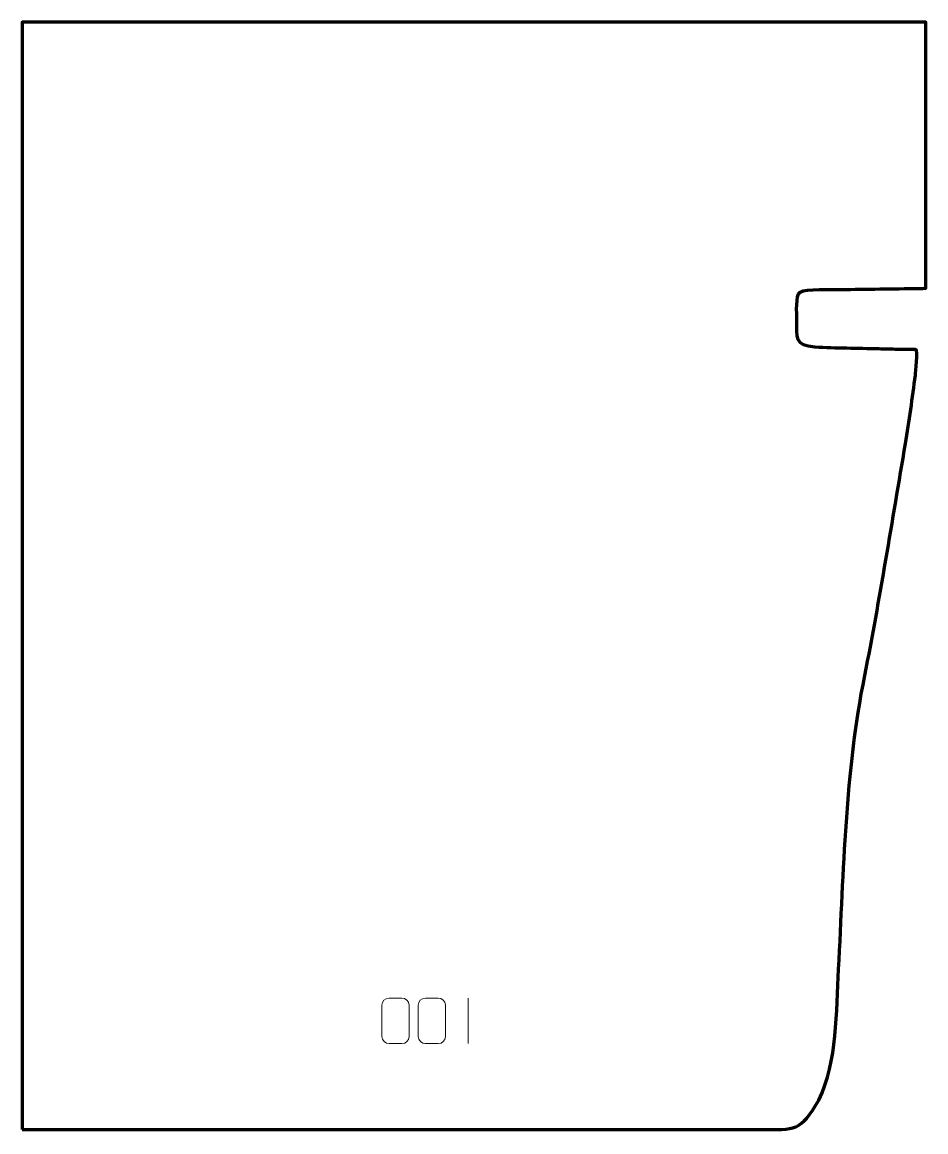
# Model space of a CAD drawing. Header units: millimetres. Extents: x 1552 to 2050, y 189 to 801.
import ezdxf

# ---------------------------------------------------------------- set-up
doc = ezdxf.new("R2010")
doc.units = ezdxf.units.MM
doc.header["$MEASUREMENT"] = 0
doc.layers.add('layer 2', color=7, linetype='Continuous')

msp = doc.modelspace()

# ---------------------------------------------------------------- linework, layer by layer
at = {"layer": 'layer 2', "color": 242, "lineweight": 158}
msp.add_open_spline([(1552.0462, 190.8258), (1552.0462, 190.8258), (1552.0314, 800.7533), (1552.0314, 800.7533), (1552.0314, 800.7533), (1552.0314, 800.7533), (2050.0169, 800.7533), (2050.0169, 800.7533), (2050.0169, 800.7533), (2050.0169, 800.7533), (2050.0169, 654.157), (2050.0169, 654.157), (2050.0169, 654.157), (2048.74, 654.1387), (2047.4631, 654.1202), (2046.1862, 654.1018), (2046.1862, 654.1018), (2031.8175, 653.895), (2017.4486, 653.7003), (2003.0799, 653.4905), (2003.0799, 653.4905), (1998.5359, 653.4242), (1983.6965, 653.901), (1980.7548, 652.1059), (1980.7548, 652.1059), (1978.2059, 650.5505), (1978.928, 639.8829), (1978.9673, 636.9308), (1978.9673, 636.9308), (1979.016, 626.9855), (1977.5584, 622.6869), (1988.8459, 621.6562), (1988.8459, 621.6562), (2000.4766, 621.1084), (2012.3712, 621.0493), (2024.037, 620.7512), (2024.037, 620.7512), (2027.5197, 620.6621), (2031.0024, 620.584), (2034.485, 620.4975), (2034.485, 620.4975), (2035.6471, 620.4687), (2044.267, 620.4165), (2044.6538, 620.3408), (2044.6538, 620.3408), (2045.7624, 620.1241), (2044.4855, 607.756), (2044.2868, 606.2835), (2044.2868, 606.2835), (2042.6118, 593.8716), (2040.8954, 580.9164), (2038.8096, 568.598), (2038.8096, 568.598), (2031.5334, 526.0742), (2024.796, 483.1128), (2016.3903, 440.8347), (2016.3903, 440.8347), (2005.5777, 386.5643), (2004.8913, 334.0472), (2001.9501, 279.1589), (2001.9501, 279.1589), (2000.6164, 255.6885), (2001.4117, 228.3389), (1990.9868, 206.9427), (1990.9868, 206.9427), (1980.9691, 189.4806), (1978.0254, 190.765), (1959.0269, 190.7794), (1959.0269, 190.7794), (1823.3894, 190.8829), (1687.6858, 190.8156), (1552.0462, 190.8258)], degree=3, knots=[0, 0, 0, 0, 0.05263158, 0.05263158, 0.05263158, 0.05263158, 0.10526316, 0.10526316, 0.10526316, 0.10526316, 0.15789474, 0.15789474, 0.15789474, 0.15789474, 0.21052632, 0.21052632, 0.21052632, 0.21052632, 0.26315789, 0.26315789, 0.26315789, 0.26315789, 0.31578947, 0.31578947, 0.31578947, 0.31578947, 0.36842105, 0.36842105, 0.36842105, 0.36842105, 0.42105263, 0.42105263, 0.42105263, 0.42105263, 0.47368421, 0.47368421, 0.47368421, 0.47368421, 0.52631579, 0.52631579, 0.52631579, 0.52631579, 0.57894737, 0.57894737, 0.57894737, 0.57894737, 0.63157895, 0.63157895, 0.63157895, 0.63157895, 0.68421053, 0.68421053, 0.68421053, 0.68421053, 0.73684211, 0.73684211, 0.73684211, 0.73684211, 0.78947368, 0.78947368, 0.78947368, 0.78947368, 0.84210526, 0.84210526, 0.84210526, 0.84210526, 0.89473684, 0.89473684, 0.89473684, 0.89473684, 1, 1, 1, 1], dxfattribs=at)
at = {"layer": 'layer 2', "color": 250, "lineweight": 9}
for points in [[(1754.2186, 263.1111), (1756.5847, 263.1111), (1758.9512, 263.1111), (1761.3177, 263.1111), (1761.3177, 263.1111), (1763.2982, 263.1467), (1765.3242, 261.6524), (1765.3513, 259.2103), (1765.3513, 259.2103), (1765.3509, 253.4529), (1765.3509, 247.6951), (1765.3513, 241.9369), (1765.3513, 241.9369), (1765.2092, 239.6093), (1763.5028, 238.127), (1761.3177, 238.1162), (1761.3177, 238.1162), (1758.9453, 238.1166), (1756.5729, 238.1166), (1754.2009, 238.1162), (1754.2009, 238.1162), (1752.2424, 238.0106), (1750.236, 239.8985), (1750.2474, 241.9195), (1750.2474, 241.9195), (1750.2478, 247.7001), (1750.2478, 253.4804), (1750.2474, 259.2602), (1750.2474, 259.2602), (1750.2517, 261.4022), (1752.0288, 263.1247), (1754.2186, 263.1111)], [(1774.2186, 263.1111), (1776.5847, 263.1111), (1778.9512, 263.1111), (1781.3177, 263.1111), (1781.3177, 263.1111), (1783.2982, 263.1467), (1785.3242, 261.6524), (1785.3513, 259.2103), (1785.3513, 259.2103), (1785.3509, 253.4529), (1785.3509, 247.6951), (1785.3513, 241.9369), (1785.3513, 241.9369), (1785.2092, 239.6093), (1783.5028, 238.127), (1781.3177, 238.1162), (1781.3177, 238.1162), (1778.9453, 238.1166), (1776.5729, 238.1166), (1774.2009, 238.1162), (1774.2009, 238.1162), (1772.2424, 238.0106), (1770.236, 239.8985), (1770.2474, 241.9195), (1770.2474, 241.9195), (1770.2478, 247.7001), (1770.2478, 253.4804), (1770.2474, 259.2602), (1770.2474, 259.2602), (1770.2517, 261.4022), (1772.0288, 263.1247), (1774.2186, 263.1111)]]:
    msp.add_open_spline(points, degree=3, knots=[0, 0, 0, 0, 0.11111111, 0.11111111, 0.11111111, 0.11111111, 0.22222222, 0.22222222, 0.22222222, 0.22222222, 0.33333333, 0.33333333, 0.33333333, 0.33333333, 0.44444444, 0.44444444, 0.44444444, 0.44444444, 0.55555556, 0.55555556, 0.55555556, 0.55555556, 0.66666667, 0.66666667, 0.66666667, 0.66666667, 0.77777778, 0.77777778, 0.77777778, 0.77777778, 1, 1, 1, 1], dxfattribs=at)
msp.add_open_spline([(1797.7993, 263.0989), (1797.7993, 263.0989), (1797.7993, 238.1248), (1797.7993, 238.1248)], degree=3, dxfattribs=at)

doc.saveas('drawing.dxf')
